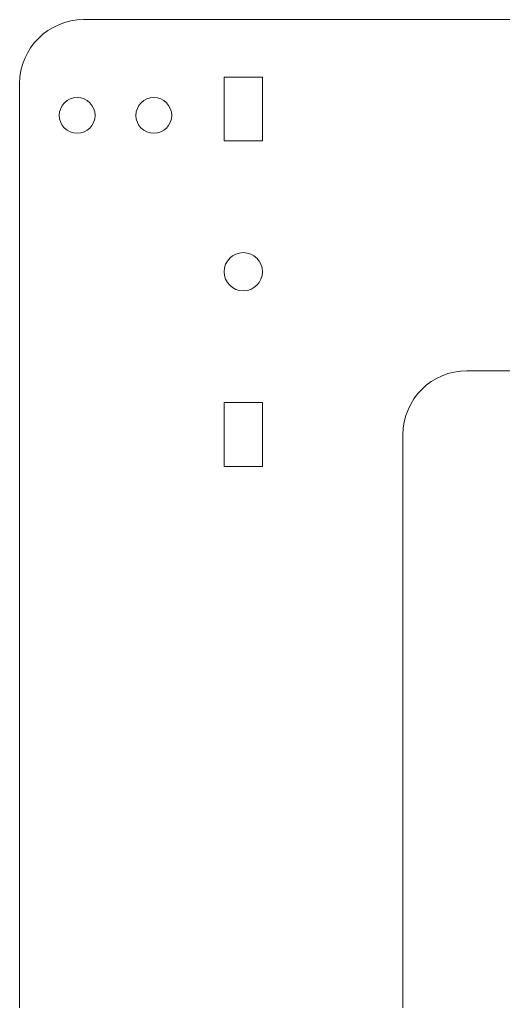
# Model space of a CAD drawing. Header units: millimetres. Extents: x 1474 to 2116, y 1544 to 1914.
# Drawn here: x 1474.2 to 1549.9, y 1760.1 to 1913.9 of the extents above; entities that cross this region are included whole.
import ezdxf

# ---------------------------------------------------------------- set-up
doc = ezdxf.new("R2010")
doc.units = ezdxf.units.MM

msp = doc.modelspace()

# ---------------------------------------------------------------- linework, layer by layer
at = {"color": 7, "linetype": 'Continuous', "lineweight": 15}
for p, q in [((1484.23, 1913.89), (1834.23, 1913.89)), ((1506.23, 1904.89), (1506.23, 1894.89)), ((1506.23, 1904.89), (1512.23, 1904.89)), ((1512.23, 1904.89), (1512.23, 1894.89)), ((1474.23, 1903.89), (1474.23, 1553.89)), ((1506.23, 1894.89), (1512.23, 1894.89)), ((1544.23, 1858.89), (1559.26, 1858.89)), ((1506.23, 1853.89), (1506.23, 1843.89)), ((1506.23, 1853.89), (1512.23, 1853.89)), ((1512.23, 1853.89), (1512.23, 1843.89)), ((1534.23, 1848.89), (1534.23, 1608.89)), ((1506.23, 1843.89), (1512.23, 1843.89))]:
    msp.add_line(p, q, dxfattribs=at)
for centre, radius in [((1483.23, 1898.89), 2.8), ((1495.23, 1898.89), 2.8), ((1509.23, 1874.39), 3)]:
    msp.add_circle(centre, radius, dxfattribs=at)
for centre in [(1484.23, 1903.89), (1544.23, 1848.89)]:
    msp.add_arc(centre, 10, 90, 180, dxfattribs=at)

doc.saveas('drawing.dxf')
